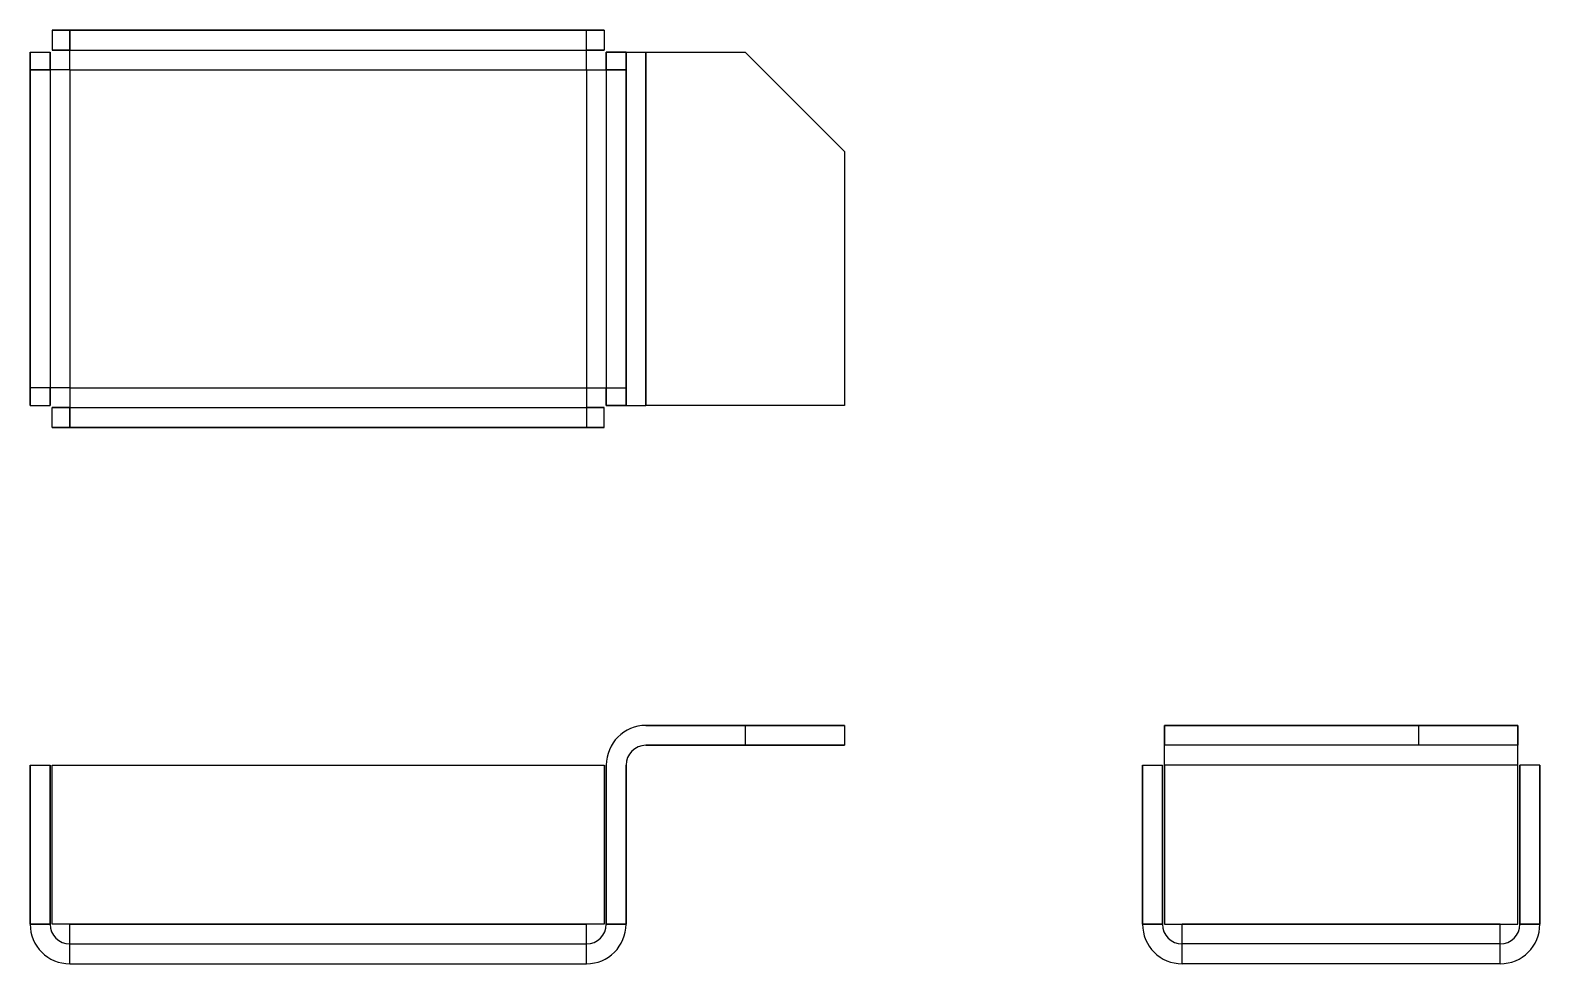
# Model space of a CAD drawing. Header units: millimetres. Extents: x 128 to 204, y 99 to 146.
import ezdxf

# ---------------------------------------------------------------- set-up
doc = ezdxf.new("R2010")
doc.units = ezdxf.units.MM
for name, color, linetype in [('ProjItem', 7, 'CONTINUOUS'), ('ProjItem001', 7, 'CONTINUOUS'), ('ProjItem002', 7, 'CONTINUOUS')]:
    doc.layers.add(name, color=color, linetype=linetype)

msp = doc.modelspace()

# ---------------------------------------------------------------- linework, layer by layer
at = {"layer": 'ProjItem'}
for p, q in [((159, 111), (164, 111)), ((169, 111), (159, 111)), ((164, 111), (169, 111)), ((164, 111), (164, 110)), ((169, 111), (169, 110)), ((169, 111), (169, 110)), ((159, 110), (164, 110)), ((169, 110), (159, 110)), ((164, 110), (169, 110)), ((128, 101), (128, 109)), ((128, 109), (129, 109)), ((128, 109), (128, 101)), ((128, 109), (129, 109)), ((129, 101), (129, 109)), ((129, 109), (129, 101)), ((129.1, 101), (129.1, 109)), ((129.1, 109), (156.9, 109)), ((129.1, 101), (129.1, 109)), ((129.1, 109), (156.9, 109)), ((129.1, 101), (129.1, 109)), ((129.1, 109), (156.9, 109)), ((129.1, 101), (129.1, 109)), ((129.1, 109), (156.9, 109)), ((156.9, 109), (156.9, 101)), ((156.9, 109), (156.9, 101)), ((156.9, 109), (156.9, 101)), ((156.9, 109), (156.9, 101)), ((157, 101), (157, 109)), ((157, 109), (157, 101)), ((158, 101), (158, 109)), ((158, 109), (158, 101)), ((128, 101), (129, 101)), ((129, 101), (128, 101)), ((128, 101), (129, 101)), ((128, 101), (129, 101)), ((130, 101), (129.1, 101)), ((130, 101), (129.1, 101)), ((130, 101), (129.1, 101)), ((130, 101), (129.1, 101)), ((156, 101), (130, 101)), ((156, 101), (130, 101)), ((130, 101), (156, 101)), ((130, 101), (156, 101)), ((156.9, 101), (156, 101)), ((156.9, 101), (156, 101)), ((156.9, 101), (156, 101)), ((156.9, 101), (156, 101)), ((158, 101), (157, 101)), ((157, 101), (158, 101)), ((158, 101), (157, 101)), ((158, 101), (157, 101)), ((130, 100), (156, 100)), ((130, 100), (156, 100)), ((130, 99), (130, 100)), ((130, 99), (130, 100)), ((156, 99), (156, 100)), ((156, 99), (156, 100)), ((130, 99), (156, 99)), ((130, 99), (156, 99))]:
    msp.add_line(p, q, dxfattribs=at)
for centre, radius, start, end in [((159, 109), 2, 90, 180), ((159, 109), 2, 90, 180), ((159, 109), 1, 90, 180), ((159, 109), 1, 90, 180), ((130, 101), 2, 180, -90), ((130, 101), 2, 180, -90), ((130, 101), 1, 180, -90), ((130, 101), 1, 180, -90), ((156, 101), 2, -90, 0), ((156, 101), 1, -90, 0), ((156, 101), 2, -90, 0), ((156, 101), 1, -90, 0)]:
    msp.add_arc(centre, radius, start, end, dxfattribs=at)
for points, degree, knots in [([(130, 99), (130, 99.006), (130, 99.013), (130, 99.031), (130, 99.05), (130, 99.081), (130, 99.112), (130, 99.155), (130, 99.198), (130, 99.252), (130, 99.307), (130, 99.371), (130, 99.436), (130, 99.511), (130, 99.586), (130, 99.669), (130, 99.753), (130, 99.844), (130, 99.936), (130, 100.034), (130, 100.132), (130, 100.236), (130, 100.339), (130, 100.447), (130, 100.555), (130, 100.775), (130, 101)], 2, [0, 0, 0, 0.1122, 0.1122, 0.224399, 0.224399, 0.336599, 0.336599, 0.448799, 0.448799, 0.560999, 0.560999, 0.673198, 0.673198, 0.785398, 0.785398, 0.897598, 0.897598, 1.009798, 1.009798, 1.121997, 1.121997, 1.234197, 1.234197, 1.346397, 1.346397, 1.570796, 1.570796, 1.570796]), ([(130, 99), (130, 99.006), (130, 99.013), (130, 99.031), (130, 99.05), (130, 99.081), (130, 99.112), (130, 99.155), (130, 99.198), (130, 99.252), (130, 99.307), (130, 99.371), (130, 99.436), (130, 99.511), (130, 99.586), (130, 99.669), (130, 99.753), (130, 99.844), (130, 99.936), (130, 100.034), (130, 100.132), (130, 100.236), (130, 100.339), (130, 100.447), (130, 100.555), (130, 100.775), (130, 101)], 2, [0, 0, 0, 0.1122, 0.1122, 0.224399, 0.224399, 0.336599, 0.336599, 0.448799, 0.448799, 0.560999, 0.560999, 0.673198, 0.673198, 0.785398, 0.785398, 0.897598, 0.897598, 1.009798, 1.009798, 1.121997, 1.121997, 1.234197, 1.234197, 1.346397, 1.346397, 1.570796, 1.570796, 1.570796]), ([(130, 100), (130, 100.002), (130, 100.004), (130, 100.006), (130, 100.013), (130, 100.019), (130, 100.025), (130, 100.035), (130, 100.046), (130, 100.056), (130, 100.07), (130, 100.085), (130, 100.099), (130, 100.117), (130, 100.135), (130, 100.153), (130, 100.175), (130, 100.197), (130, 100.218), (130, 100.243), (130, 100.268), (130, 100.293), (130, 100.321), (130, 100.349), (130, 100.377), (130, 100.436), (130, 100.499), (130, 100.566), (130, 100.702), (130, 100.85), (130, 101)], 3, [0, 0, 0, 0, 0.1122, 0.1122, 0.1122, 0.224399, 0.224399, 0.224399, 0.336599, 0.336599, 0.336599, 0.448799, 0.448799, 0.448799, 0.560999, 0.560999, 0.560999, 0.673198, 0.673198, 0.673198, 0.785398, 0.785398, 0.785398, 0.897598, 0.897598, 0.897598, 1.121997, 1.121997, 1.121997, 1.570796, 1.570796, 1.570796, 1.570796]), ([(130, 100), (130, 100.002), (130, 100.004), (130, 100.006), (130, 100.013), (130, 100.019), (130, 100.025), (130, 100.035), (130, 100.046), (130, 100.056), (130, 100.07), (130, 100.085), (130, 100.099), (130, 100.117), (130, 100.135), (130, 100.153), (130, 100.175), (130, 100.197), (130, 100.218), (130, 100.243), (130, 100.268), (130, 100.293), (130, 100.321), (130, 100.349), (130, 100.377), (130, 100.436), (130, 100.499), (130, 100.566), (130, 100.702), (130, 100.85), (130, 101)], 3, [0, 0, 0, 0, 0.1122, 0.1122, 0.1122, 0.224399, 0.224399, 0.224399, 0.336599, 0.336599, 0.336599, 0.448799, 0.448799, 0.448799, 0.560999, 0.560999, 0.560999, 0.673198, 0.673198, 0.673198, 0.785398, 0.785398, 0.785398, 0.897598, 0.897598, 0.897598, 1.121997, 1.121997, 1.121997, 1.570796, 1.570796, 1.570796, 1.570796]), ([(156, 99), (156, 99.006), (156, 99.013), (156, 99.031), (156, 99.05), (156, 99.081), (156, 99.112), (156, 99.155), (156, 99.198), (156, 99.252), (156, 99.307), (156, 99.371), (156, 99.436), (156, 99.511), (156, 99.586), (156, 99.669), (156, 99.753), (156, 99.844), (156, 99.936), (156, 100.034), (156, 100.132), (156, 100.236), (156, 100.339), (156, 100.447), (156, 100.555), (156, 100.775), (156, 101)], 2, [0, 0, 0, 0.1122, 0.1122, 0.224399, 0.224399, 0.336599, 0.336599, 0.448799, 0.448799, 0.560999, 0.560999, 0.673198, 0.673198, 0.785398, 0.785398, 0.897598, 0.897598, 1.009798, 1.009798, 1.121997, 1.121997, 1.234197, 1.234197, 1.346397, 1.346397, 1.570796, 1.570796, 1.570796]), ([(156, 100), (156, 100.002), (156, 100.004), (156, 100.006), (156, 100.013), (156, 100.019), (156, 100.025), (156, 100.035), (156, 100.046), (156, 100.056), (156, 100.07), (156, 100.085), (156, 100.099), (156, 100.117), (156, 100.135), (156, 100.153), (156, 100.175), (156, 100.197), (156, 100.218), (156, 100.243), (156, 100.268), (156, 100.293), (156, 100.321), (156, 100.349), (156, 100.377), (156, 100.436), (156, 100.499), (156, 100.566), (156, 100.702), (156, 100.85), (156, 101)], 3, [0, 0, 0, 0, 0.1122, 0.1122, 0.1122, 0.224399, 0.224399, 0.224399, 0.336599, 0.336599, 0.336599, 0.448799, 0.448799, 0.448799, 0.560999, 0.560999, 0.560999, 0.673198, 0.673198, 0.673198, 0.785398, 0.785398, 0.785398, 0.897598, 0.897598, 0.897598, 1.121997, 1.121997, 1.121997, 1.570796, 1.570796, 1.570796, 1.570796]), ([(156, 99), (156, 99.006), (156, 99.013), (156, 99.031), (156, 99.05), (156, 99.081), (156, 99.112), (156, 99.155), (156, 99.198), (156, 99.252), (156, 99.307), (156, 99.371), (156, 99.436), (156, 99.511), (156, 99.586), (156, 99.669), (156, 99.753), (156, 99.844), (156, 99.936), (156, 100.034), (156, 100.132), (156, 100.236), (156, 100.339), (156, 100.447), (156, 100.555), (156, 100.775), (156, 101)], 2, [0, 0, 0, 0.1122, 0.1122, 0.224399, 0.224399, 0.336599, 0.336599, 0.448799, 0.448799, 0.560999, 0.560999, 0.673198, 0.673198, 0.785398, 0.785398, 0.897598, 0.897598, 1.009798, 1.009798, 1.121997, 1.121997, 1.234197, 1.234197, 1.346397, 1.346397, 1.570796, 1.570796, 1.570796]), ([(156, 100), (156, 100.002), (156, 100.004), (156, 100.006), (156, 100.013), (156, 100.019), (156, 100.025), (156, 100.035), (156, 100.046), (156, 100.056), (156, 100.07), (156, 100.085), (156, 100.099), (156, 100.117), (156, 100.135), (156, 100.153), (156, 100.175), (156, 100.197), (156, 100.218), (156, 100.243), (156, 100.268), (156, 100.293), (156, 100.321), (156, 100.349), (156, 100.377), (156, 100.436), (156, 100.499), (156, 100.566), (156, 100.702), (156, 100.85), (156, 101)], 3, [0, 0, 0, 0, 0.1122, 0.1122, 0.1122, 0.224399, 0.224399, 0.224399, 0.336599, 0.336599, 0.336599, 0.448799, 0.448799, 0.448799, 0.560999, 0.560999, 0.560999, 0.673198, 0.673198, 0.673198, 0.785398, 0.785398, 0.785398, 0.897598, 0.897598, 0.897598, 1.121997, 1.121997, 1.121997, 1.570796, 1.570796, 1.570796, 1.570796])]:
    msp.add_open_spline(points, degree=degree, knots=knots, dxfattribs=at)
at = {"layer": 'ProjItem001'}
for p, q in [((185.1, 111), (202.9, 111)), ((197.9, 111), (185.1, 111)), ((185.1, 111), (185.1, 110)), ((202.9, 111), (197.9, 111)), ((197.9, 111), (197.9, 110)), ((202.9, 111), (202.9, 110)), ((202.9, 110), (185.1, 110)), ((197.9, 110), (185.1, 110)), ((202.9, 110), (197.9, 110)), ((184, 101), (184, 109)), ((184, 109), (185, 109)), ((184, 109), (184, 101)), ((184, 109), (185, 109)), ((185, 101), (185, 109)), ((185, 109), (185, 101)), ((202.9, 109), (185.1, 109)), ((185.1, 109), (185.1, 101)), ((202.9, 109), (185.1, 109)), ((185.1, 109), (185.1, 101)), ((202.9, 109), (185.1, 109)), ((185.1, 109), (185.1, 101)), ((202.9, 109), (185.1, 109)), ((185.1, 109), (185.1, 101)), ((202.9, 101), (202.9, 109)), ((202.9, 101), (202.9, 109)), ((202.9, 101), (202.9, 109)), ((202.9, 101), (202.9, 109)), ((203, 101), (203, 109)), ((204, 109), (203, 109)), ((203, 109), (203, 101)), ((204, 109), (203, 109)), ((204, 101), (204, 109)), ((204, 109), (204, 101)), ((184, 101), (185, 101)), ((185, 101), (184, 101)), ((184, 101), (185, 101)), ((184, 101), (185, 101)), ((185.1, 101), (186, 101)), ((185.1, 101), (186, 101)), ((185.1, 101), (186, 101)), ((185.1, 101), (186, 101)), ((186, 101), (202, 101)), ((186, 101), (202, 101)), ((202, 101), (186, 101)), ((202, 101), (186, 101)), ((202, 101), (202.9, 101)), ((202, 101), (202.9, 101)), ((202, 101), (202.9, 101)), ((202, 101), (202.9, 101)), ((204, 101), (203, 101)), ((203, 101), (204, 101)), ((204, 101), (203, 101)), ((204, 101), (203, 101)), ((186, 99), (186, 100)), ((202, 100), (186, 100)), ((202, 100), (186, 100)), ((186, 99), (186, 100)), ((202, 99), (202, 100)), ((202, 99), (202, 100)), ((202, 99), (186, 99)), ((202, 99), (186, 99))]:
    msp.add_line(p, q, dxfattribs=at)
for centre, radius, start, end in [((186, 101), 2, 180, -90), ((186, 101), 2, 180, -90), ((186, 101), 1, 180, -90), ((186, 101), 1, 180, -90), ((202, 101), 2, -90, 0), ((202, 101), 1, -90, 0), ((202, 101), 1, -90, 0), ((202, 101), 2, -90, 0)]:
    msp.add_arc(centre, radius, start, end, dxfattribs=at)
for points, degree, knots in [([(185.1, 109), (185.1, 109.225), (185.1, 109.447), (185.1, 109.661), (185.1, 109.73), (185.1, 109.799), (185.1, 109.868), (185.1, 109.933), (185.1, 109.999), (185.1, 110.064), (185.1, 110.125), (185.1, 110.186), (185.1, 110.247), (185.1, 110.303), (185.1, 110.358), (185.1, 110.414), (185.1, 110.464), (185.1, 110.514), (185.1, 110.564), (185.1, 110.607), (185.1, 110.65), (185.1, 110.693), (185.1, 110.73), (185.1, 110.766), (185.1, 110.802), (185.1, 110.831), (185.1, 110.859), (185.1, 110.888), (185.1, 110.908), (185.1, 110.929), (185.1, 110.95), (185.1, 110.962), (185.1, 110.975), (185.1, 110.987), (185.1, 110.992), (185.1, 110.996), (185.1, 111)], 3, [0, 0, 0, 0, 0.336599, 0.336599, 0.336599, 0.448799, 0.448799, 0.448799, 0.560999, 0.560999, 0.560999, 0.673198, 0.673198, 0.673198, 0.785398, 0.785398, 0.785398, 0.897598, 0.897598, 0.897598, 1.009798, 1.009798, 1.009798, 1.121997, 1.121997, 1.121997, 1.234197, 1.234197, 1.234197, 1.346397, 1.346397, 1.346397, 1.458597, 1.458597, 1.458597, 1.570796, 1.570796, 1.570796, 1.570796]), ([(202.9, 109), (202.9, 109.225), (202.9, 109.447), (202.9, 109.661), (202.9, 109.73), (202.9, 109.799), (202.9, 109.868), (202.9, 109.933), (202.9, 109.999), (202.9, 110.064), (202.9, 110.125), (202.9, 110.186), (202.9, 110.247), (202.9, 110.303), (202.9, 110.358), (202.9, 110.414), (202.9, 110.464), (202.9, 110.514), (202.9, 110.564), (202.9, 110.607), (202.9, 110.65), (202.9, 110.693), (202.9, 110.73), (202.9, 110.766), (202.9, 110.802), (202.9, 110.831), (202.9, 110.859), (202.9, 110.888), (202.9, 110.908), (202.9, 110.929), (202.9, 110.95), (202.9, 110.962), (202.9, 110.975), (202.9, 110.987), (202.9, 110.992), (202.9, 110.996), (202.9, 111)], 3, [0, 0, 0, 0, 0.336599, 0.336599, 0.336599, 0.448799, 0.448799, 0.448799, 0.560999, 0.560999, 0.560999, 0.673198, 0.673198, 0.673198, 0.785398, 0.785398, 0.785398, 0.897598, 0.897598, 0.897598, 1.009798, 1.009798, 1.009798, 1.121997, 1.121997, 1.121997, 1.234197, 1.234197, 1.234197, 1.346397, 1.346397, 1.346397, 1.458597, 1.458597, 1.458597, 1.570796, 1.570796, 1.570796, 1.570796]), ([(185.1, 109), (185.1, 109.169), (185.1, 109.33), (185.1, 109.435), (185.1, 109.532), (185.1, 109.626), (185.1, 109.707), (185.1, 109.744), (185.1, 109.782), (185.1, 109.814), (185.1, 109.847), (185.1, 109.874), (185.1, 109.901), (185.1, 109.922), (185.1, 109.944), (185.1, 109.959), (185.1, 109.975), (185.1, 109.984), (185.1, 109.994), (185.1, 109.997), (185.1, 110)], 2, [0, 0, 0, 0.336599, 0.336599, 0.560999, 0.560999, 0.785398, 0.785398, 0.897598, 0.897598, 1.009798, 1.009798, 1.121997, 1.121997, 1.234197, 1.234197, 1.346397, 1.346397, 1.458597, 1.458597, 1.570796, 1.570796, 1.570796]), ([(202.9, 109), (202.9, 109.169), (202.9, 109.33), (202.9, 109.435), (202.9, 109.532), (202.9, 109.626), (202.9, 109.707), (202.9, 109.744), (202.9, 109.782), (202.9, 109.814), (202.9, 109.847), (202.9, 109.874), (202.9, 109.901), (202.9, 109.922), (202.9, 109.944), (202.9, 109.959), (202.9, 109.975), (202.9, 109.984), (202.9, 109.994), (202.9, 109.997), (202.9, 110)], 2, [0, 0, 0, 0.336599, 0.336599, 0.560999, 0.560999, 0.785398, 0.785398, 0.897598, 0.897598, 1.009798, 1.009798, 1.121997, 1.121997, 1.234197, 1.234197, 1.346397, 1.346397, 1.458597, 1.458597, 1.570796, 1.570796, 1.570796]), ([(186, 99), (186, 99.006), (186, 99.013), (186, 99.031), (186, 99.05), (186, 99.081), (186, 99.112), (186, 99.155), (186, 99.198), (186, 99.252), (186, 99.307), (186, 99.371), (186, 99.436), (186, 99.511), (186, 99.586), (186, 99.669), (186, 99.753), (186, 99.844), (186, 99.936), (186, 100.034), (186, 100.132), (186, 100.236), (186, 100.339), (186, 100.447), (186, 100.555), (186, 100.775), (186, 101)], 2, [0, 0, 0, 0.1122, 0.1122, 0.224399, 0.224399, 0.336599, 0.336599, 0.448799, 0.448799, 0.560999, 0.560999, 0.673198, 0.673198, 0.785398, 0.785398, 0.897598, 0.897598, 1.009798, 1.009798, 1.121997, 1.121997, 1.234197, 1.234197, 1.346397, 1.346397, 1.570796, 1.570796, 1.570796]), ([(186, 99), (186, 99.006), (186, 99.013), (186, 99.031), (186, 99.05), (186, 99.081), (186, 99.112), (186, 99.155), (186, 99.198), (186, 99.252), (186, 99.307), (186, 99.371), (186, 99.436), (186, 99.511), (186, 99.586), (186, 99.669), (186, 99.753), (186, 99.844), (186, 99.936), (186, 100.034), (186, 100.132), (186, 100.236), (186, 100.339), (186, 100.447), (186, 100.555), (186, 100.775), (186, 101)], 2, [0, 0, 0, 0.1122, 0.1122, 0.224399, 0.224399, 0.336599, 0.336599, 0.448799, 0.448799, 0.560999, 0.560999, 0.673198, 0.673198, 0.785398, 0.785398, 0.897598, 0.897598, 1.009798, 1.009798, 1.121997, 1.121997, 1.234197, 1.234197, 1.346397, 1.346397, 1.570796, 1.570796, 1.570796]), ([(186, 100), (186, 100.002), (186, 100.004), (186, 100.006), (186, 100.013), (186, 100.019), (186, 100.025), (186, 100.035), (186, 100.046), (186, 100.056), (186, 100.07), (186, 100.085), (186, 100.099), (186, 100.117), (186, 100.135), (186, 100.153), (186, 100.175), (186, 100.197), (186, 100.218), (186, 100.243), (186, 100.268), (186, 100.293), (186, 100.321), (186, 100.349), (186, 100.377), (186, 100.436), (186, 100.499), (186, 100.566), (186, 100.702), (186, 100.85), (186, 101)], 3, [0, 0, 0, 0, 0.1122, 0.1122, 0.1122, 0.224399, 0.224399, 0.224399, 0.336599, 0.336599, 0.336599, 0.448799, 0.448799, 0.448799, 0.560999, 0.560999, 0.560999, 0.673198, 0.673198, 0.673198, 0.785398, 0.785398, 0.785398, 0.897598, 0.897598, 0.897598, 1.121997, 1.121997, 1.121997, 1.570796, 1.570796, 1.570796, 1.570796]), ([(186, 100), (186, 100.002), (186, 100.004), (186, 100.006), (186, 100.013), (186, 100.019), (186, 100.025), (186, 100.035), (186, 100.046), (186, 100.056), (186, 100.07), (186, 100.085), (186, 100.099), (186, 100.117), (186, 100.135), (186, 100.153), (186, 100.175), (186, 100.197), (186, 100.218), (186, 100.243), (186, 100.268), (186, 100.293), (186, 100.321), (186, 100.349), (186, 100.377), (186, 100.436), (186, 100.499), (186, 100.566), (186, 100.702), (186, 100.85), (186, 101)], 3, [0, 0, 0, 0, 0.1122, 0.1122, 0.1122, 0.224399, 0.224399, 0.224399, 0.336599, 0.336599, 0.336599, 0.448799, 0.448799, 0.448799, 0.560999, 0.560999, 0.560999, 0.673198, 0.673198, 0.673198, 0.785398, 0.785398, 0.785398, 0.897598, 0.897598, 0.897598, 1.121997, 1.121997, 1.121997, 1.570796, 1.570796, 1.570796, 1.570796]), ([(202, 99), (202, 99.006), (202, 99.013), (202, 99.031), (202, 99.05), (202, 99.081), (202, 99.112), (202, 99.155), (202, 99.198), (202, 99.252), (202, 99.307), (202, 99.371), (202, 99.436), (202, 99.511), (202, 99.586), (202, 99.669), (202, 99.753), (202, 99.844), (202, 99.936), (202, 100.034), (202, 100.132), (202, 100.236), (202, 100.339), (202, 100.447), (202, 100.555), (202, 100.775), (202, 101)], 2, [0, 0, 0, 0.1122, 0.1122, 0.224399, 0.224399, 0.336599, 0.336599, 0.448799, 0.448799, 0.560999, 0.560999, 0.673198, 0.673198, 0.785398, 0.785398, 0.897598, 0.897598, 1.009798, 1.009798, 1.121997, 1.121997, 1.234197, 1.234197, 1.346397, 1.346397, 1.570796, 1.570796, 1.570796]), ([(202, 99), (202, 99.006), (202, 99.013), (202, 99.031), (202, 99.05), (202, 99.081), (202, 99.112), (202, 99.155), (202, 99.198), (202, 99.252), (202, 99.307), (202, 99.371), (202, 99.436), (202, 99.511), (202, 99.586), (202, 99.669), (202, 99.753), (202, 99.844), (202, 99.936), (202, 100.034), (202, 100.132), (202, 100.236), (202, 100.339), (202, 100.447), (202, 100.555), (202, 100.775), (202, 101)], 2, [0, 0, 0, 0.1122, 0.1122, 0.224399, 0.224399, 0.336599, 0.336599, 0.448799, 0.448799, 0.560999, 0.560999, 0.673198, 0.673198, 0.785398, 0.785398, 0.897598, 0.897598, 1.009798, 1.009798, 1.121997, 1.121997, 1.234197, 1.234197, 1.346397, 1.346397, 1.570796, 1.570796, 1.570796]), ([(202, 100), (202, 100.002), (202, 100.004), (202, 100.006), (202, 100.013), (202, 100.019), (202, 100.025), (202, 100.035), (202, 100.046), (202, 100.056), (202, 100.07), (202, 100.085), (202, 100.099), (202, 100.117), (202, 100.135), (202, 100.153), (202, 100.175), (202, 100.197), (202, 100.218), (202, 100.243), (202, 100.268), (202, 100.293), (202, 100.321), (202, 100.349), (202, 100.377), (202, 100.436), (202, 100.499), (202, 100.566), (202, 100.702), (202, 100.85), (202, 101)], 3, [0, 0, 0, 0, 0.1122, 0.1122, 0.1122, 0.224399, 0.224399, 0.224399, 0.336599, 0.336599, 0.336599, 0.448799, 0.448799, 0.448799, 0.560999, 0.560999, 0.560999, 0.673198, 0.673198, 0.673198, 0.785398, 0.785398, 0.785398, 0.897598, 0.897598, 0.897598, 1.121997, 1.121997, 1.121997, 1.570796, 1.570796, 1.570796, 1.570796]), ([(202, 100), (202, 100.002), (202, 100.004), (202, 100.006), (202, 100.013), (202, 100.019), (202, 100.025), (202, 100.035), (202, 100.046), (202, 100.056), (202, 100.07), (202, 100.085), (202, 100.099), (202, 100.117), (202, 100.135), (202, 100.153), (202, 100.175), (202, 100.197), (202, 100.218), (202, 100.243), (202, 100.268), (202, 100.293), (202, 100.321), (202, 100.349), (202, 100.377), (202, 100.436), (202, 100.499), (202, 100.566), (202, 100.702), (202, 100.85), (202, 101)], 3, [0, 0, 0, 0, 0.1122, 0.1122, 0.1122, 0.224399, 0.224399, 0.224399, 0.336599, 0.336599, 0.336599, 0.448799, 0.448799, 0.448799, 0.560999, 0.560999, 0.560999, 0.673198, 0.673198, 0.673198, 0.785398, 0.785398, 0.785398, 0.897598, 0.897598, 0.897598, 1.121997, 1.121997, 1.121997, 1.570796, 1.570796, 1.570796, 1.570796])]:
    msp.add_open_spline(points, degree=degree, knots=knots, dxfattribs=at)
at = {"layer": 'ProjItem002'}
for p, q in [((130, 146), (129.1, 146)), ((129.1, 146), (129.1, 145)), ((129.1, 146), (156.9, 146)), ((129.1, 146), (129.1, 145)), ((156, 146), (130, 146)), ((130, 146), (130, 145)), ((156.9, 146), (156, 146)), ((156, 145), (156, 146)), ((156.9, 146), (156.9, 145)), ((156.9, 146), (156.9, 145)), ((128, 144), (128, 144.9)), ((128, 144.9), (129, 144.9)), ((128, 144.9), (128, 127.1)), ((128, 144.9), (129, 144.9)), ((129, 144), (129, 144.9)), ((129, 144.9), (129, 127.1)), ((130, 145), (129.1, 145)), ((129.1, 145), (156.9, 145)), ((130, 145), (156, 145)), ((156.9, 145), (156, 145)), ((158, 144.9), (157, 144.9)), ((157, 144), (157, 144.9)), ((157, 144.9), (157, 127.1)), ((158, 144), (158, 144.9)), ((158, 144.9), (158, 127.1)), ((159, 144.9), (164, 144.9)), ((159, 144.9), (159, 127.1)), ((159, 144.9), (164, 144.9)), ((159, 127.1), (159, 144.9)), ((164, 144.9), (169, 139.9)), ((164, 144.9), (169, 139.9)), ((128, 128), (128, 144)), ((128, 144), (129, 144)), ((129, 144), (129, 128)), ((130, 144), (130, 128)), ((130, 144), (156, 144)), ((130, 144), (130, 128)), ((130, 144), (156, 144)), ((156, 144), (156, 128)), ((156, 144), (156, 128)), ((158, 144), (157, 144)), ((157, 144), (157, 128)), ((158, 128), (158, 144)), ((169, 139.9), (169, 127.1)), ((169, 139.9), (169, 127.1)), ((128, 127.1), (128, 128)), ((129, 128), (128, 128)), ((129, 127.1), (129, 128)), ((130, 128), (156, 128)), ((130, 128), (156, 128)), ((157, 127.1), (157, 128)), ((157, 128), (158, 128)), ((158, 127.1), (158, 128)), ((128, 127.1), (129, 127.1)), ((128, 127.1), (129, 127.1)), ((130, 127), (129.1, 127)), ((129.1, 126), (129.1, 127)), ((129.1, 127), (156.9, 127)), ((129.1, 126), (129.1, 127)), ((130, 127), (156, 127)), ((130, 126), (130, 127)), ((156.9, 127), (156, 127)), ((156, 127), (156, 126)), ((156.9, 126), (156.9, 127)), ((156.9, 126), (156.9, 127)), ((158, 127.1), (157, 127.1)), ((169, 127.1), (159, 127.1)), ((169, 127.1), (159, 127.1)), ((130, 126), (129.1, 126)), ((129.1, 126), (156.9, 126)), ((156, 126), (130, 126)), ((156.9, 126), (156, 126))]:
    msp.add_line(p, q, dxfattribs=at)
for points, degree, knots in [([(130, 144), (130, 144.225), (130, 144.447), (130, 144.661), (130, 144.73), (130, 144.799), (130, 144.868), (130, 144.933), (130, 144.999), (130, 145.064), (130, 145.125), (130, 145.186), (130, 145.247), (130, 145.303), (130, 145.358), (130, 145.414), (130, 145.464), (130, 145.514), (130, 145.564), (130, 145.607), (130, 145.65), (130, 145.693), (130, 145.73), (130, 145.766), (130, 145.802), (130, 145.831), (130, 145.859), (130, 145.888), (130, 145.908), (130, 145.929), (130, 145.95), (130, 145.962), (130, 145.975), (130, 145.987), (130, 145.992), (130, 145.996), (130, 146)], 3, [0, 0, 0, 0, 0.336599, 0.336599, 0.336599, 0.448799, 0.448799, 0.448799, 0.560999, 0.560999, 0.560999, 0.673198, 0.673198, 0.673198, 0.785398, 0.785398, 0.785398, 0.897598, 0.897598, 0.897598, 1.009798, 1.009798, 1.009798, 1.121997, 1.121997, 1.121997, 1.234197, 1.234197, 1.234197, 1.346397, 1.346397, 1.346397, 1.458597, 1.458597, 1.458597, 1.570796, 1.570796, 1.570796, 1.570796]), ([(156, 144), (156, 144.225), (156, 144.447), (156, 144.661), (156, 144.73), (156, 144.799), (156, 144.868), (156, 144.933), (156, 144.999), (156, 145.064), (156, 145.125), (156, 145.186), (156, 145.247), (156, 145.303), (156, 145.358), (156, 145.414), (156, 145.464), (156, 145.514), (156, 145.564), (156, 145.607), (156, 145.65), (156, 145.693), (156, 145.73), (156, 145.766), (156, 145.802), (156, 145.831), (156, 145.859), (156, 145.888), (156, 145.908), (156, 145.929), (156, 145.95), (156, 145.962), (156, 145.975), (156, 145.987), (156, 145.992), (156, 145.996), (156, 146)], 3, [0, 0, 0, 0, 0.336599, 0.336599, 0.336599, 0.448799, 0.448799, 0.448799, 0.560999, 0.560999, 0.560999, 0.673198, 0.673198, 0.673198, 0.785398, 0.785398, 0.785398, 0.897598, 0.897598, 0.897598, 1.009798, 1.009798, 1.009798, 1.121997, 1.121997, 1.121997, 1.234197, 1.234197, 1.234197, 1.346397, 1.346397, 1.346397, 1.458597, 1.458597, 1.458597, 1.570796, 1.570796, 1.570796, 1.570796]), ([(130, 144), (130, 144.169), (130, 144.33), (130, 144.435), (130, 144.532), (130, 144.626), (130, 144.707), (130, 144.744), (130, 144.782), (130, 144.814), (130, 144.847), (130, 144.874), (130, 144.901), (130, 144.922), (130, 144.944), (130, 144.959), (130, 144.975), (130, 144.984), (130, 144.994), (130, 144.997), (130, 145)], 2, [0, 0, 0, 0.336599, 0.336599, 0.560999, 0.560999, 0.785398, 0.785398, 0.897598, 0.897598, 1.009798, 1.009798, 1.121997, 1.121997, 1.234197, 1.234197, 1.346397, 1.346397, 1.458597, 1.458597, 1.570796, 1.570796, 1.570796]), ([(156, 144), (156, 144.169), (156, 144.33), (156, 144.435), (156, 144.532), (156, 144.626), (156, 144.707), (156, 144.744), (156, 144.782), (156, 144.814), (156, 144.847), (156, 144.874), (156, 144.901), (156, 144.922), (156, 144.944), (156, 144.959), (156, 144.975), (156, 144.984), (156, 144.994), (156, 144.997), (156, 145)], 2, [0, 0, 0, 0.336599, 0.336599, 0.560999, 0.560999, 0.785398, 0.785398, 0.897598, 0.897598, 1.009798, 1.009798, 1.121997, 1.121997, 1.234197, 1.234197, 1.346397, 1.346397, 1.458597, 1.458597, 1.570796, 1.570796, 1.570796]), ([(157, 144.9), (157.006, 144.9), (157.013, 144.9), (157.031, 144.9), (157.05, 144.9), (157.081, 144.9), (157.112, 144.9), (157.155, 144.9), (157.198, 144.9), (157.252, 144.9), (157.307, 144.9), (157.371, 144.9), (157.436, 144.9), (157.511, 144.9), (157.586, 144.9), (157.669, 144.9), (157.753, 144.9), (157.844, 144.9), (157.936, 144.9), (158.034, 144.9), (158.132, 144.9), (158.236, 144.9), (158.339, 144.9), (158.447, 144.9), (158.555, 144.9), (158.775, 144.9), (159, 144.9)], 2, [0, 0, 0, 0.1122, 0.1122, 0.224399, 0.224399, 0.336599, 0.336599, 0.448799, 0.448799, 0.560999, 0.560999, 0.673198, 0.673198, 0.785398, 0.785398, 0.897598, 0.897598, 1.009798, 1.009798, 1.121997, 1.121997, 1.234197, 1.234197, 1.346397, 1.346397, 1.570796, 1.570796, 1.570796]), ([(158, 144.9), (158.002, 144.9), (158.004, 144.9), (158.006, 144.9), (158.013, 144.9), (158.019, 144.9), (158.025, 144.9), (158.035, 144.9), (158.046, 144.9), (158.056, 144.9), (158.07, 144.9), (158.085, 144.9), (158.099, 144.9), (158.117, 144.9), (158.135, 144.9), (158.153, 144.9), (158.175, 144.9), (158.197, 144.9), (158.218, 144.9), (158.243, 144.9), (158.268, 144.9), (158.293, 144.9), (158.321, 144.9), (158.349, 144.9), (158.377, 144.9), (158.436, 144.9), (158.499, 144.9), (158.566, 144.9), (158.702, 144.9), (158.85, 144.9), (159, 144.9)], 3, [0, 0, 0, 0, 0.1122, 0.1122, 0.1122, 0.224399, 0.224399, 0.224399, 0.336599, 0.336599, 0.336599, 0.448799, 0.448799, 0.448799, 0.560999, 0.560999, 0.560999, 0.673198, 0.673198, 0.673198, 0.785398, 0.785398, 0.785398, 0.897598, 0.897598, 0.897598, 1.121997, 1.121997, 1.121997, 1.570796, 1.570796, 1.570796, 1.570796]), ([(130, 144), (129.775, 144), (129.553, 144), (129.339, 144), (129.27, 144), (129.201, 144), (129.132, 144), (129.067, 144), (129.001, 144), (128.936, 144), (128.875, 144), (128.814, 144), (128.753, 144), (128.697, 144), (128.642, 144), (128.586, 144), (128.536, 144), (128.486, 144), (128.436, 144), (128.393, 144), (128.35, 144), (128.307, 144), (128.27, 144), (128.234, 144), (128.198, 144), (128.169, 144), (128.141, 144), (128.112, 144), (128.092, 144), (128.071, 144), (128.05, 144), (128.038, 144), (128.025, 144), (128.013, 144), (128.008, 144), (128.004, 144), (128, 144)], 3, [0, 0, 0, 0, 0.336599, 0.336599, 0.336599, 0.448799, 0.448799, 0.448799, 0.560999, 0.560999, 0.560999, 0.673198, 0.673198, 0.673198, 0.785398, 0.785398, 0.785398, 0.897598, 0.897598, 0.897598, 1.009798, 1.009798, 1.009798, 1.121997, 1.121997, 1.121997, 1.234197, 1.234197, 1.234197, 1.346397, 1.346397, 1.346397, 1.458597, 1.458597, 1.458597, 1.570796, 1.570796, 1.570796, 1.570796]), ([(130, 144), (129.831, 144), (129.67, 144), (129.565, 144), (129.468, 144), (129.374, 144), (129.293, 144), (129.256, 144), (129.218, 144), (129.186, 144), (129.153, 144), (129.126, 144), (129.099, 144), (129.078, 144), (129.056, 144), (129.041, 144), (129.025, 144), (129.016, 144), (129.006, 144), (129.003, 144), (129, 144)], 2, [0, 0, 0, 0.336599, 0.336599, 0.560999, 0.560999, 0.785398, 0.785398, 0.897598, 0.897598, 1.009798, 1.009798, 1.121997, 1.121997, 1.234197, 1.234197, 1.346397, 1.346397, 1.458597, 1.458597, 1.570796, 1.570796, 1.570796]), ([(156, 144), (156.225, 144), (156.447, 144), (156.661, 144), (156.73, 144), (156.799, 144), (156.868, 144), (156.933, 144), (156.999, 144), (157.064, 144), (157.125, 144), (157.186, 144), (157.247, 144), (157.303, 144), (157.358, 144), (157.414, 144), (157.464, 144), (157.514, 144), (157.564, 144), (157.607, 144), (157.65, 144), (157.693, 144), (157.73, 144), (157.766, 144), (157.802, 144), (157.831, 144), (157.859, 144), (157.888, 144), (157.908, 144), (157.929, 144), (157.95, 144), (157.962, 144), (157.975, 144), (157.987, 144), (157.992, 144), (157.996, 144), (158, 144)], 3, [0, 0, 0, 0, 0.336599, 0.336599, 0.336599, 0.448799, 0.448799, 0.448799, 0.560999, 0.560999, 0.560999, 0.673198, 0.673198, 0.673198, 0.785398, 0.785398, 0.785398, 0.897598, 0.897598, 0.897598, 1.009798, 1.009798, 1.009798, 1.121997, 1.121997, 1.121997, 1.234197, 1.234197, 1.234197, 1.346397, 1.346397, 1.346397, 1.458597, 1.458597, 1.458597, 1.570796, 1.570796, 1.570796, 1.570796]), ([(156, 144), (156.169, 144), (156.33, 144), (156.435, 144), (156.532, 144), (156.626, 144), (156.707, 144), (156.744, 144), (156.782, 144), (156.814, 144), (156.847, 144), (156.874, 144), (156.901, 144), (156.922, 144), (156.944, 144), (156.959, 144), (156.975, 144), (156.984, 144), (156.994, 144), (156.997, 144), (157, 144)], 2, [0, 0, 0, 0.336599, 0.336599, 0.560999, 0.560999, 0.785398, 0.785398, 0.897598, 0.897598, 1.009798, 1.009798, 1.121997, 1.121997, 1.234197, 1.234197, 1.346397, 1.346397, 1.458597, 1.458597, 1.570796, 1.570796, 1.570796]), ([(130, 128), (129.775, 128), (129.553, 128), (129.339, 128), (129.27, 128), (129.201, 128), (129.132, 128), (129.067, 128), (129.001, 128), (128.936, 128), (128.875, 128), (128.814, 128), (128.753, 128), (128.697, 128), (128.642, 128), (128.586, 128), (128.536, 128), (128.486, 128), (128.436, 128), (128.393, 128), (128.35, 128), (128.307, 128), (128.27, 128), (128.234, 128), (128.198, 128), (128.169, 128), (128.141, 128), (128.112, 128), (128.092, 128), (128.071, 128), (128.05, 128), (128.038, 128), (128.025, 128), (128.013, 128), (128.008, 128), (128.004, 128), (128, 128)], 3, [0, 0, 0, 0, 0.336599, 0.336599, 0.336599, 0.448799, 0.448799, 0.448799, 0.560999, 0.560999, 0.560999, 0.673198, 0.673198, 0.673198, 0.785398, 0.785398, 0.785398, 0.897598, 0.897598, 0.897598, 1.009798, 1.009798, 1.009798, 1.121997, 1.121997, 1.121997, 1.234197, 1.234197, 1.234197, 1.346397, 1.346397, 1.346397, 1.458597, 1.458597, 1.458597, 1.570796, 1.570796, 1.570796, 1.570796]), ([(130, 128), (129.831, 128), (129.67, 128), (129.565, 128), (129.468, 128), (129.374, 128), (129.293, 128), (129.256, 128), (129.218, 128), (129.186, 128), (129.153, 128), (129.126, 128), (129.099, 128), (129.078, 128), (129.056, 128), (129.041, 128), (129.025, 128), (129.016, 128), (129.006, 128), (129.003, 128), (129, 128)], 2, [0, 0, 0, 0.336599, 0.336599, 0.560999, 0.560999, 0.785398, 0.785398, 0.897598, 0.897598, 1.009798, 1.009798, 1.121997, 1.121997, 1.234197, 1.234197, 1.346397, 1.346397, 1.458597, 1.458597, 1.570796, 1.570796, 1.570796]), ([(130, 128), (130, 127.775), (130, 127.553), (130, 127.339), (130, 127.27), (130, 127.201), (130, 127.132), (130, 127.067), (130, 127.001), (130, 126.936), (130, 126.875), (130, 126.814), (130, 126.753), (130, 126.697), (130, 126.642), (130, 126.586), (130, 126.536), (130, 126.486), (130, 126.436), (130, 126.393), (130, 126.35), (130, 126.307), (130, 126.27), (130, 126.234), (130, 126.198), (130, 126.169), (130, 126.141), (130, 126.112), (130, 126.092), (130, 126.071), (130, 126.05), (130, 126.038), (130, 126.025), (130, 126.013), (130, 126.008), (130, 126.004), (130, 126)], 3, [0, 0, 0, 0, 0.336599, 0.336599, 0.336599, 0.448799, 0.448799, 0.448799, 0.560999, 0.560999, 0.560999, 0.673198, 0.673198, 0.673198, 0.785398, 0.785398, 0.785398, 0.897598, 0.897598, 0.897598, 1.009798, 1.009798, 1.009798, 1.121997, 1.121997, 1.121997, 1.234197, 1.234197, 1.234197, 1.346397, 1.346397, 1.346397, 1.458597, 1.458597, 1.458597, 1.570796, 1.570796, 1.570796, 1.570796]), ([(130, 128), (130, 127.831), (130, 127.67), (130, 127.565), (130, 127.468), (130, 127.374), (130, 127.293), (130, 127.256), (130, 127.218), (130, 127.186), (130, 127.153), (130, 127.126), (130, 127.099), (130, 127.078), (130, 127.056), (130, 127.041), (130, 127.025), (130, 127.016), (130, 127.006), (130, 127.003), (130, 127)], 2, [0, 0, 0, 0.336599, 0.336599, 0.560999, 0.560999, 0.785398, 0.785398, 0.897598, 0.897598, 1.009798, 1.009798, 1.121997, 1.121997, 1.234197, 1.234197, 1.346397, 1.346397, 1.458597, 1.458597, 1.570796, 1.570796, 1.570796]), ([(156, 128), (156.225, 128), (156.447, 128), (156.661, 128), (156.73, 128), (156.799, 128), (156.868, 128), (156.933, 128), (156.999, 128), (157.064, 128), (157.125, 128), (157.186, 128), (157.247, 128), (157.303, 128), (157.358, 128), (157.414, 128), (157.464, 128), (157.514, 128), (157.564, 128), (157.607, 128), (157.65, 128), (157.693, 128), (157.73, 128), (157.766, 128), (157.802, 128), (157.831, 128), (157.859, 128), (157.888, 128), (157.908, 128), (157.929, 128), (157.95, 128), (157.962, 128), (157.975, 128), (157.987, 128), (157.992, 128), (157.996, 128), (158, 128)], 3, [0, 0, 0, 0, 0.336599, 0.336599, 0.336599, 0.448799, 0.448799, 0.448799, 0.560999, 0.560999, 0.560999, 0.673198, 0.673198, 0.673198, 0.785398, 0.785398, 0.785398, 0.897598, 0.897598, 0.897598, 1.009798, 1.009798, 1.009798, 1.121997, 1.121997, 1.121997, 1.234197, 1.234197, 1.234197, 1.346397, 1.346397, 1.346397, 1.458597, 1.458597, 1.458597, 1.570796, 1.570796, 1.570796, 1.570796]), ([(156, 128), (156, 127.775), (156, 127.553), (156, 127.339), (156, 127.27), (156, 127.201), (156, 127.132), (156, 127.067), (156, 127.001), (156, 126.936), (156, 126.875), (156, 126.814), (156, 126.753), (156, 126.697), (156, 126.642), (156, 126.586), (156, 126.536), (156, 126.486), (156, 126.436), (156, 126.393), (156, 126.35), (156, 126.307), (156, 126.27), (156, 126.234), (156, 126.198), (156, 126.169), (156, 126.141), (156, 126.112), (156, 126.092), (156, 126.071), (156, 126.05), (156, 126.038), (156, 126.025), (156, 126.013), (156, 126.008), (156, 126.004), (156, 126)], 3, [0, 0, 0, 0, 0.336599, 0.336599, 0.336599, 0.448799, 0.448799, 0.448799, 0.560999, 0.560999, 0.560999, 0.673198, 0.673198, 0.673198, 0.785398, 0.785398, 0.785398, 0.897598, 0.897598, 0.897598, 1.009798, 1.009798, 1.009798, 1.121997, 1.121997, 1.121997, 1.234197, 1.234197, 1.234197, 1.346397, 1.346397, 1.346397, 1.458597, 1.458597, 1.458597, 1.570796, 1.570796, 1.570796, 1.570796]), ([(156, 128), (156.169, 128), (156.33, 128), (156.435, 128), (156.532, 128), (156.626, 128), (156.707, 128), (156.744, 128), (156.782, 128), (156.814, 128), (156.847, 128), (156.874, 128), (156.901, 128), (156.922, 128), (156.944, 128), (156.959, 128), (156.975, 128), (156.984, 128), (156.994, 128), (156.997, 128), (157, 128)], 2, [0, 0, 0, 0.336599, 0.336599, 0.560999, 0.560999, 0.785398, 0.785398, 0.897598, 0.897598, 1.009798, 1.009798, 1.121997, 1.121997, 1.234197, 1.234197, 1.346397, 1.346397, 1.458597, 1.458597, 1.570796, 1.570796, 1.570796]), ([(156, 128), (156, 127.831), (156, 127.67), (156, 127.565), (156, 127.468), (156, 127.374), (156, 127.293), (156, 127.256), (156, 127.218), (156, 127.186), (156, 127.153), (156, 127.126), (156, 127.099), (156, 127.078), (156, 127.056), (156, 127.041), (156, 127.025), (156, 127.016), (156, 127.006), (156, 127.003), (156, 127)], 2, [0, 0, 0, 0.336599, 0.336599, 0.560999, 0.560999, 0.785398, 0.785398, 0.897598, 0.897598, 1.009798, 1.009798, 1.121997, 1.121997, 1.234197, 1.234197, 1.346397, 1.346397, 1.458597, 1.458597, 1.570796, 1.570796, 1.570796]), ([(157, 127.1), (157.006, 127.1), (157.013, 127.1), (157.031, 127.1), (157.05, 127.1), (157.081, 127.1), (157.112, 127.1), (157.155, 127.1), (157.198, 127.1), (157.252, 127.1), (157.307, 127.1), (157.371, 127.1), (157.436, 127.1), (157.511, 127.1), (157.586, 127.1), (157.669, 127.1), (157.753, 127.1), (157.844, 127.1), (157.936, 127.1), (158.034, 127.1), (158.132, 127.1), (158.236, 127.1), (158.339, 127.1), (158.447, 127.1), (158.555, 127.1), (158.775, 127.1), (159, 127.1)], 2, [0, 0, 0, 0.1122, 0.1122, 0.224399, 0.224399, 0.336599, 0.336599, 0.448799, 0.448799, 0.560999, 0.560999, 0.673198, 0.673198, 0.785398, 0.785398, 0.897598, 0.897598, 1.009798, 1.009798, 1.121997, 1.121997, 1.234197, 1.234197, 1.346397, 1.346397, 1.570796, 1.570796, 1.570796]), ([(158, 127.1), (158.002, 127.1), (158.004, 127.1), (158.006, 127.1), (158.013, 127.1), (158.019, 127.1), (158.025, 127.1), (158.035, 127.1), (158.046, 127.1), (158.056, 127.1), (158.07, 127.1), (158.085, 127.1), (158.099, 127.1), (158.117, 127.1), (158.135, 127.1), (158.153, 127.1), (158.175, 127.1), (158.197, 127.1), (158.218, 127.1), (158.243, 127.1), (158.268, 127.1), (158.293, 127.1), (158.321, 127.1), (158.349, 127.1), (158.377, 127.1), (158.436, 127.1), (158.499, 127.1), (158.566, 127.1), (158.702, 127.1), (158.85, 127.1), (159, 127.1)], 3, [0, 0, 0, 0, 0.1122, 0.1122, 0.1122, 0.224399, 0.224399, 0.224399, 0.336599, 0.336599, 0.336599, 0.448799, 0.448799, 0.448799, 0.560999, 0.560999, 0.560999, 0.673198, 0.673198, 0.673198, 0.785398, 0.785398, 0.785398, 0.897598, 0.897598, 0.897598, 1.121997, 1.121997, 1.121997, 1.570796, 1.570796, 1.570796, 1.570796])]:
    msp.add_open_spline(points, degree=degree, knots=knots, dxfattribs=at)

doc.saveas('drawing.dxf')
